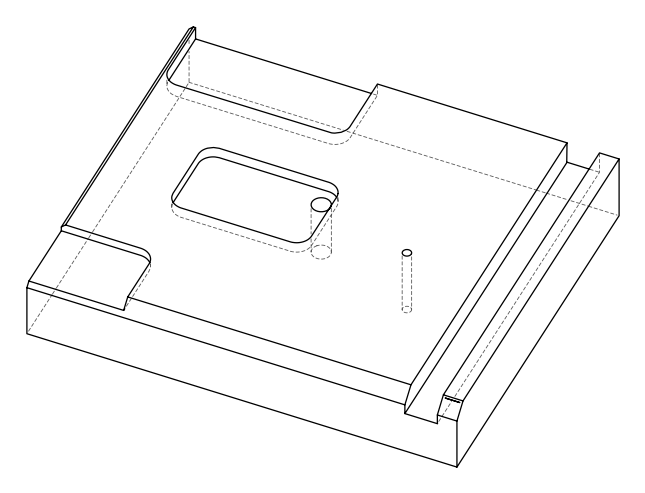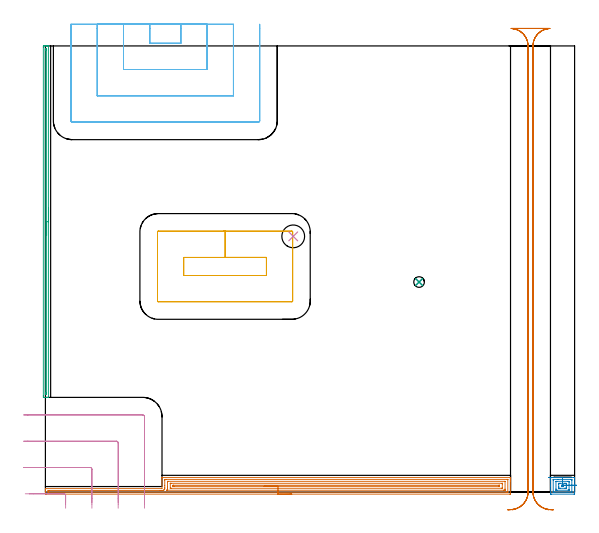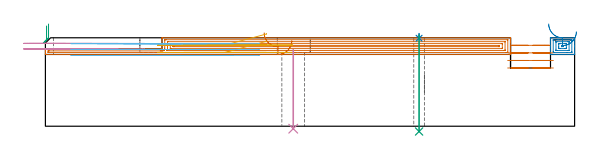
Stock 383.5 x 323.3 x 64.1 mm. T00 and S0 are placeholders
(PLAN: 10 operations, 4 tool changes, 34.2 min)
(1 AREA_MILL | FG_CHAMFER_SURFACE | UGT0205_001 | 11.66 min | 25158 mm3)
(2 AREA_MILL_1 | FG_CHAMFER_SURFACE_1 | UGT0205_001 | 0.9 min | 1753 mm3)
(3 AREA_MILL_2 | FG_CHAMFER_SURFACE_2 | UGT0205_001 | 4.23 min | 1864 mm3)
(4 MILL_CORNER_NOTCH_RECTANGULAR | CORNER_NOTCH_RECTANGULAR | UGT0201_109 | Follow Part, ap 6.35, ae 75% | 1.69 min | 41099 mm3)
(5 MILL_RECTANGULAR_POCKET | POCKET_RECTANGULAR_STRAIGHT | UGT0201_109 | Follow Part, ap 6.35, ae 75% | 2.12 min | 98608 mm3)
(6 MILL_SLOT | SLOT_PARTIAL_RECTANGULAR | UGT0201_109 | Follow Part, ap 6.35, ae 75% | 6.97 min | 139972 mm3)
(7 MILL_RECTANGULAR_SLOT | SLOT_RECTANGULAR | UGT0201_109 | Follow Part, ap 6.35, ae 75% | 6.11 min | 203694 mm3)
(8 SPOT_DRILL | STEP1HOLE | NXT0321_9005460120000 | 0.03 min | 11 mm3)
(9 DRILL_THROUGH_HOLE_INTO_CENTER | STEP1HOLE | UGT0301_196 | 0.28 min | 2959 mm3)
(10 INDEXABLE_INSERT_DRILL_THROUGH_HOLE_FROM_SOLID | STEP1HOLE_1 | NXT0302_004 | 0.23 min | 11405 mm3)
(TOOL UGT0205_001 | Chamfer Mill 20 x 3 x 45 deg. | D20 FL50 Z2)
(TOOL UGT0201_109 | End Mill 25.4 mm | D25.4 FL25 Z2)
(TOOL NXT0321_9005460120000 | NC Spot Drill, 142deg, 12mm, Carbide, Uncoated | D12 PA142 FL30 Z2)
(TOOL UGT0301_196 | Twist Drill 7.7 mm | D7.7 PA118 FL73 Z2)
(TOOL NXT0302_004 | Index. Insert Drill 16.5mm [880-D1650L20-05] | D16.5 PA176 FL83 Z2)
(OP 1 AREA_MILL)
G17 G21 G94 G90
T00 M6
G54
G17 G0 G90 X178.55 Y-1.5 S1061 M3
G43 Z74.1 H0
Z62.
G94 G1 X178.512 Z61.128 F250.
X178.398 Z60.263
X178.209 Z59.412
X177.947 Z58.58
X177.613 Z57.774
X177.21 Z57.
X176.742 Z56.264
X176.21 Z55.572
X175.621 Z54.929
X174.978 Z54.339
X174.286 Z53.808
X173.55 Z53.34
X172.776 Z52.937
X171.97 Z52.603
X171.138 Z52.341
X170.286 Z52.152
X169.422 Z52.038
X168.55 Z52.
X0.617
X0.251 Y-1.496 Z52.001
X0.01 Y-1.492 Z52.003
X0. Y-1.138 Z52.357
Y0.279 Z53.775
Y0.612 Z54.108
Y1.279 Z54.778
Y2.362 Z55.862
X0.002 Y2.396 Z55.895
X0.01 Y2.497 Z55.989
X0.17 Y2.5 Z56.
X84.112
X84.129 Y2.501 Z55.998
X84.137 Y2.5 Z56.
X84.5
Y10.238 Z63.734
X84.502 Y10.502 Z63.998
X84.51 Y10.595 Z64.091
X84.583 Y10.6 Z64.1
X336.93
X337.09 Y10.597 Z64.088
X337.097 Y10.464 Z63.957
X337.1 Y10.324 Z63.823
Y10.03 Z63.529
Y9.363 Z62.858
Y8.154 Z61.651
Y7.613 Z61.107
Y-1.138 Z52.359
X337.097 Y-1.412 Z52.085
X337.09 Y-1.492 Z52.005
X337.008 Y-1.499 Z51.999
X336.483 Y-1.5 Z52.
X168.55
Y-0.086 Z53.414
X2.403 Y-0.085 Z53.415
X2.221 Y-0.084 Z53.416
X2.053 Y-0.081 Z53.419
X2.018 Y-0.079 Z53.421
X2.01 Y-0.06 Z53.44
X2.007 Y-0.03 Z53.47
X2.001 Y0.131 Z53.631
Y0.612 Z54.112
X2.004 Y1.003 Z54.503
X2.01 Y1.062 Z54.562
X2.018 Y1.079 Z54.579
X2.042 Y1.081 Z54.581
X2.162 Y1.083 Z54.583
X2.403 Y1.085 Z54.585
X2.813 Y1.086 Z54.586
X83.207
X83.69 Y1.087 Z54.587
X84.097 Y1.089 Z54.589
X84.583 Y1.094 Z54.594
X84.949 Y1.129 Z54.629
X85.187 Y1.179 Z54.679
X85.477 Y1.274 Z54.774
X85.627 Y1.34 Z54.84
X85.883 Y1.487 Z54.987
X86.145 Y1.708 Z55.208
X86.212 Y1.783 Z55.283
X86.37 Y2.015 Z55.515
X86.464 Y2.27 Z55.77
X86.48 Y2.362 Z55.862
X86.498 Y3.112 Z56.612
X86.5 Y4.86 Z58.36
Y8.488 Z61.988
X86.501 Y8.862 Z62.362
X86.504 Y9.048 Z62.548
X86.509 Y9.141 Z62.641
X86.513 Y9.179 Z62.679
X86.556 Y9.181 Z62.681
X87.263 Y9.185 Z62.685
X87.444 Y9.186 Z62.686
X334.697 Y9.185 Z62.685
X334.879 Y9.184 Z62.684
X335.047 Y9.18 Z62.68
X335.082 Y9.179 Z62.679
X335.09 Y9.159 Z62.659
X335.093 Y9.129 Z62.629
X335.099 Y8.969 Z62.469
X335.1 Y0.217 Z53.717
X335.097 Y0.085 Z53.585
X335.092 Y-0.02 Z53.48
X335.088 Y-0.079 Z53.421
X335.052 Y-0.08 Z53.42
X334.697 Y-0.084 Z53.416
X334.516 Y-0.085 Z53.415
X333.803 Y-0.086 Z53.414
X168.55
Y1.328 Z54.828
X88.318 Y1.329 Z54.829
X88.177 Y1.331 Z54.831
X88.156 Y1.334 Z54.834
X88.15 Y1.336 Z54.836
X88.151 Y1.346 Z54.846
X88.156 Y1.361 Z54.861
X88.203 Y1.442 Z54.942
X88.225 Y1.487 Z54.987
X88.364 Y1.82 Z55.32
X88.445 Y2.079 Z55.579
X88.481 Y2.362 Z55.862
X88.494 Y2.906 Z56.406
X88.497 Y3.237 Z56.737
X88.5 Y3.776 Z57.276
Y7.276 Z60.776
X88.504 Y7.613 Z61.113
X88.508 Y7.747 Z61.247
X88.509 Y7.759 Z61.259
X88.533 Y7.765 Z61.265
X88.617 Y7.768 Z61.268
X88.725 Y7.77 Z61.27
X88.888 Y7.771 Z61.271
X89.05
X332.748
X332.91 Y7.77 Z61.27
X333.071 Y7.766 Z61.266
X333.086 Y7.765 Z61.265
X333.09 Y7.756 Z61.256
X333.096 Y7.724 Z61.224
X333.099 Y7.675 Z61.175
X333.1 Y2.176 Z55.676
X333.098 Y1.487 Z54.987
X333.096 Y1.394 Z54.894
X333.09 Y1.349 Z54.849
X333.087 Y1.335 Z54.835
X333.068 Y1.333 Z54.833
X332.91 Y1.331 Z54.831
X332.179 Y1.328 Z54.828
X332.017
X168.55
Y2.743 Z56.243
X91.341
X90.836 Y2.744 Z56.244
X90.668 Y2.746 Z56.246
X90.535 Y2.75 Z56.25
X90.505 Y2.755 Z56.255
X90.502 Y2.809 Z56.309
X90.5 Y2.906 Z56.406
X90.501 Y6.191 Z59.691
X90.504 Y6.302 Z59.802
X90.509 Y6.34 Z59.84
X90.513 Y6.351 Z59.851
X90.522 Y6.353 Z59.853
X90.584 Y6.355 Z59.855
X90.836 Y6.357 Z59.857
X91.224
X330.96
X331.016 Y6.356 Z59.856
X331.074 Y6.353 Z59.853
X331.089 Y6.351 Z59.851
X331.092 Y6.333 Z59.833
X331.095 Y6.284 Z59.784
X331.1 Y5.886 Z59.386
Y3.237 Z56.737
X331.097 Y2.811 Z56.311
X331.093 Y2.759 Z56.259
X331.09 Y2.751 Z56.251
X331.079 Y2.748 Z56.248
X331.038 Y2.745 Z56.245
X330.904 Y2.743 Z56.243
X330.735
X168.55
Y4.157 Z57.657
X93.516
X92.668 Y4.158 Z57.658
X92.623 Y4.16 Z57.66
X92.57 Y4.164 Z57.664
X92.51 Y4.195 Z57.695
X92.504 Y4.228 Z57.728
X92.5 Y4.61 Z58.11
Y4.67 Z58.17
X92.502 Y4.79 Z58.29
X92.506 Y4.87 Z58.37
X92.51 Y4.93 Z58.43
X92.525 Y4.936 Z58.436
X92.623 Y4.941 Z58.441
X92.669 Y4.943 Z58.443
X328.489
X328.878 Y4.941 Z58.441
X329.071 Y4.937 Z58.437
X329.088 Y4.936 Z58.436
X329.092 Y4.923 Z58.423
X329.097 Y4.887 Z58.387
X329.099 Y4.837 Z58.337
Y4.345 Z57.845
X329.095 Y4.229 Z57.729
X329.091 Y4.184 Z57.684
X329.087 Y4.164 Z57.664
X329.045 Y4.162 Z57.662
X328.845 Y4.159 Z57.659
X328.444 Y4.157 Z57.657
X328.399
X168.55
X167.678 Z57.695
X166.814 Z57.809
X165.962 Z57.998
X165.13 Z58.26
X164.324 Z58.594
X163.55 Z58.997
X162.814 Z59.465
X162.122 Z59.996
X161.479 Z60.586
X160.89 Z61.229
X160.358 Z61.921
X159.89 Z62.657
X159.487 Z63.431
X159.153 Z64.237
X158.891 Z65.069
X158.702 Z65.92
X158.588 Z66.785
X158.55 Z67.657
G0 Z74.1
M5
M2
(OP 2 AREA_MILL_1)
G17 G21 G94 G90
T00 M6
G54
G17 G0 G90 X364.75 Y10.6 S1061 M3
G43 Z74.1 H0
G94 G1 X364.788 Z73.228 F250.
X364.902 Z72.363
X365.091 Z71.512
X365.353 Z70.68
X365.687 Z69.874
X366.09 Z69.1
X366.558 Z68.364
X367.09 Z67.672
X367.679 Z67.029
X368.322 Z66.44
X369.014 Z65.908
X369.75 Z65.44
X370.524 Z65.037
X371.33 Z64.703
X372.162 Z64.441
X373.014 Z64.252
X373.878 Z64.138
X374.75 Z64.1
X383.093
X383.49 Y10.593 Z64.093
X383.5 Y10.265 Z63.764
Y4.923 Z58.423
Y4.112 Z57.606
Y-0.668 Z52.827
X383.497 Y-1.138 Z52.357
X383.492 Y-1.49 Z52.004
X383.093 Y-1.5 Z52.
X366.713
X366.407 Y-1.498 Z52.002
X366.008 Y-1.49 Z52.004
X366.003 Y-1.138 Z52.357
X366. Y-0.733 Z52.762
Y4.112 Z57.606
Y4.923 Z58.423
Y10.265 Z63.765
X366.01 Y10.593 Z64.093
X366.407 Y10.6 Z64.1
X374.75
Y9.186 Z62.686
X380.636
X381.337 Y9.184 Z62.684
X381.437 Y9.182 Z62.682
X381.489 Y9.179 Z62.679
X381.494 Y8.975 Z62.475
X381.499 Y8.65 Z62.15
X381.5 Y8.488 Z61.988
Y0.45 Z53.95
X381.498 Y0.287 Z53.787
X381.49 Y-0.037 Z53.463
X381.481 Y-0.08 Z53.42
X381.467 Y-0.082 Z53.418
X381.424 Y-0.085 Z53.415
X378.085 Y-0.086 Z53.414
X368.864
X368.163 Y-0.084 Z53.416
X368.063 Y-0.082 Z53.418
X368.011 Y-0.079 Z53.421
X368.006 Y0.125 Z53.625
X368.001 Y0.45 Z53.95
X368. Y0.612 Z54.112
Y8.65 Z62.15
X368.002 Y8.813 Z62.313
X368.01 Y9.137 Z62.637
X368.019 Y9.18 Z62.68
X368.033 Y9.182 Z62.682
X368.076 Y9.185 Z62.685
X371.545 Y9.186 Z62.686
X374.75
Y7.772 Z61.272
X378.702 Y7.771 Z61.271
X379.426 Y7.767 Z61.267
X379.459 Y7.765 Z61.265
X379.49 Y7.703 Z61.203
X379.494 Y7.613 Z61.113
X379.5 Y6.818 Z60.318
Y1.568 Z55.068
X379.498 Y1.487 Z54.987
X379.494 Y1.388 Z54.888
X379.491 Y1.345 Z54.845
X379.339 Y1.335 Z54.835
X379.021 Y1.331 Z54.831
X378.861 Y1.329 Z54.829
X370.798
X370.074 Y1.333 Z54.833
X370.041 Y1.335 Z54.835
X370.01 Y1.397 Z54.897
X370.006 Y1.487 Z54.987
X370. Y2.282 Z55.782
Y7.532 Z61.032
X370.002 Y7.613 Z61.113
X370.006 Y7.712 Z61.212
X370.009 Y7.755 Z61.255
X370.161 Y7.764 Z61.264
X370.479 Y7.769 Z61.269
X370.639 Y7.771 Z61.271
X374.75 Y7.772 Z61.272
Y6.357 Z59.857
X376.067
X376.449
X376.946 Y6.356 Z59.856
X377.331 Y6.353 Z59.853
X377.48 Y6.35 Z59.85
X377.493 Y6.193 Z59.693
X377.497 Y5.863 Z59.363
X377.5 Y5.31 Z58.81
Y4.987 Z58.487
Y3.56 Z57.06
X377.499 Y3.237 Z56.737
X377.497 Y2.961 Z56.461
X377.493 Y2.823 Z56.323
X377.49 Y2.759 Z56.259
X377.436 Y2.749 Z56.249
X376.946 Y2.745 Z56.245
X376.563 Y2.743 Z56.243
X373.051
X372.554 Y2.744 Z56.244
X372.169 Y2.747 Z56.247
X372.02 Y2.75 Z56.25
X372.007 Y2.907 Z56.407
X372.003 Y3.237 Z56.737
X372. Y3.789 Z57.289
Y4.112 Z57.612
Y5.54 Z59.04
X372.001 Y5.863 Z59.363
X372.003 Y6.139 Z59.639
X372.007 Y6.277 Z59.777
X372.01 Y6.34 Z59.84
X372.064 Y6.351 Z59.851
X372.554 Y6.355 Z59.855
X372.937 Y6.357 Z59.857
X374.75
Y4.943 Z58.443
X375.145
X375.234
X375.398 Y4.941 Z58.441
X375.479 Y4.938 Z58.438
X375.49 Y4.936 Z58.436
X375.495 Y4.924 Z58.424
X375.498 Y4.901 Z58.401
X375.5 Y4.844 Z58.344
Y4.678 Z58.178
X375.495 Y4.395 Z57.895
X375.49 Y4.241 Z57.741
X375.476 Y4.164 Z57.664
X375.145 Y4.157 Z57.657
X374.266
X374.102 Y4.158 Z57.658
X374.021 Y4.162 Z57.662
X374.01 Y4.164 Z57.664
X374.005 Y4.176 Z57.676
X374.002 Y4.199 Z57.699
X374. Y4.256 Z57.756
Y4.422 Z57.922
X374.002 Y4.645 Z58.145
X374.01 Y4.902 Z58.402
X374.014 Y4.938 Z58.438
X374.019 Y4.94 Z58.44
X374.043 Y4.942 Z58.442
X374.75 Y4.943 Z58.443
X375.622 Z58.481
X376.486 Z58.595
X377.338 Z58.784
X378.17 Z59.046
X378.976 Z59.38
X379.75 Z59.783
X380.486 Z60.252
X381.178 Z60.783
X381.821 Z61.372
X382.41 Z62.015
X382.941 Z62.707
X383.41 Z63.443
X383.813 Z64.217
X384.147 Z65.023
X384.409 Z65.855
X384.598 Z66.707
X384.712 Z67.572
X384.75 Z68.443
G0 Z74.1
M5
M2
(OP 3 AREA_MILL_2)
G17 G21 G94 G90
T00 M6
G54
G17 G0 G90 X2.3 Y205.95 S1061 M3
G43 Z74.1 H0
G94 G1 Y205.912 Z73.228 F250.
Y205.798 Z72.363
Y205.609 Z71.512
Y205.347 Z70.68
Y205.013 Z69.874
Y204.61 Z69.1
Y204.142 Z68.364
Y203.61 Z67.672
Y203.021 Z67.029
Y202.378 Z66.44
Y201.686 Z65.908
Y200.95 Z65.44
Y200.176 Z65.037
Y199.37 Z64.703
Y198.538 Z64.441
Y197.687 Z64.252
Y196.822 Z64.138
Y195.95 Z64.1
Y68.761
X2.297 Y68.61 Z64.088
X2.258 Y68.607 Z64.05
X1.893 Y68.6 Z63.692
X1.485 Z63.284
X0.845 Z62.64
X-0.365 Z61.432
X-0.934 Y68.601 Z60.86
X-1.187 Y68.603 Z60.607
X-1.49 Y68.608 Z60.305
X-1.493 Y68.647 Z60.303
X-1.499 Y69.207 Z60.301
X-1.5 Y69.774 Z60.3
Y322.368
X-1.499 Y322.693 Z60.301
X-1.493 Y323.253 Z60.303
X-1.491 Y323.292 Z60.305
X-0.934 Y323.3 Z60.86
X-0.365 Z61.432
X-0.045 Z61.751
X0.525 Z62.321
X0.845 Z62.64
X1.485 Z63.285
X1.893 Z63.692
X2.258 Y323.293 Z64.05
X2.297 Y323.29 Z64.088
X2.3 Y323.139 Z64.1
Y195.95
X0.886 Z62.686
Y71.844
X0.883 Y70.992 Z62.683
X0.881 Y70.956 Z62.681
X0.845 Y70.61 Z62.645
X0.341 Y70.605 Z62.141
X-0.045 Y70.61 Z61.755
X-0.081 Y70.992 Z61.719
X-0.083 Y71.03 Z61.717
X-0.086 Y71.885 Z61.714
Y320.057
X-0.083 Y320.908 Z61.717
X-0.081 Y320.945 Z61.719
X-0.045 Y321.29 Z61.755
X0.459 Y321.295 Z62.259
X0.845 Y321.29 Z62.645
X0.881 Y320.908 Z62.681
X0.883 Y320.869 Z62.683
X0.886 Y320.015 Z62.686
Y195.95
Y195.078 Z62.724
Y194.214 Z62.838
Y193.362 Z63.026
Y192.53 Z63.289
Y191.724 Z63.623
Y190.95 Z64.025
Y190.214 Z64.494
Y189.522 Z65.025
Y188.879 Z65.615
Y188.29 Z66.258
Y187.759 Z66.95
Y187.29 Z67.686
Y186.887 Z68.46
Y186.553 Z69.266
Y186.291 Z70.098
Y186.102 Z70.949
Y185.988 Z71.814
Y185.95 Z72.686
G0 Z74.1
M5
M2
(OP 4 MILL_CORNER_NOTCH_RECTANGULAR)
G17 G21 G94 G90
T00 M6
G54
G17 G0 G90 X14.65 Y-7.65 S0 M3
G43 Z74.1 H0
Z60.05
G94 G1 Y-4.65 F250.
Y-2.514 F500.
G3 X13.386 Y-1.25 R1.27
G1 X-8.643
X-11.643 F250.
G0 Z74.1
X33.7 Y-7.65
Z60.05
G1 Y-4.65
Y16.536 F500.
G3 X32.436 Y17.8 R1.27
G1 X-12.7
X-15.7 F250.
G0 Z74.1
X52.75 Y-7.65
Z60.05
G1 Y-4.65
Y35.585 F500.
G3 X51.485 Y36.85 R1.27
G1 X-12.7
X-15.7 F250.
G0 Z74.1
X71.8 Y-7.65
Z60.05
G1 Y-4.65
Y54.635 F500.
G3 X70.535 Y55.9 R1.27
G1 X-12.7
X-15.7 F250.
G0 Z74.1
X14.65 Y-11.699
Z56.
G1 Y-8.699
Y-2.514 F500.
G3 X13.386 Y-1.25 R1.27
G1 X-11.564
X-14.564 F250.
G0 Z74.1
X33.7 Y-11.699
Z56.
G1 Y-8.699
Y16.536 F500.
G3 X32.436 Y17.8 R1.27
G1 X-12.7
X-15.7 F250.
G0 Z74.1
X52.75 Y-11.699
Z56.
G1 Y-8.699
Y35.585 F500.
G3 X51.485 Y36.85 R1.27
G1 X-12.7
X-15.7 F250.
G0 Z74.1
X71.8 Y-11.699
Z56.
G1 Y-8.699
Y54.635 F500.
G3 X70.535 Y55.9 R1.27
G1 X-12.7
X-15.7 F250.
G0 Z74.1
M5
M2
(OP 5 MILL_RECTANGULAR_POCKET)
G17 G21 G94 G90
T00 M6
G54
G17 G0 G90 X160.15 Y169.024 S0 M3
G43 Z74.1 H0
Z67.1
G94 G1 Y170.05 Z66.825 F250.
X130.2 Z58.8
X100.25 F500.
Y156.95
X160.15
Y170.05
X130.2
Y189.1
X81.8
G3 X81.2 Y188.5 R0.6
G1 Y138.5
G3 X81.8 Y137.9 R0.6
G1 X178.6
G3 X179.2 Y138.5 R0.6
G1 Y188.5
G3 X178.6 Y189.1 R0.6
G1 X130.2
X129.2
G0 X160.15 Y169.024 Z61.8
G1 Y170.05 Z61.525 F250.
X130.2 Z53.5
X100.25 F500.
Y156.95
X160.15
Y170.05
X130.2
Y189.1
X81.8
G3 X81.2 Y188.5 R0.6
G1 Y138.5
G3 X81.8 Y137.9 R0.6
G1 X178.6
G3 X179.2 Y138.5 R0.6
G1 Y188.5
G3 X178.6 Y189.1 R0.6
G1 X130.2
X129.2
G0 Z74.1
M5
M2
(OP 6 MILL_SLOT)
G17 G21 G94 G90
T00 M6
G54
G17 G0 G90 X75.65 Y339. S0 M3
G43 Z74.1 H0
Z59.833
G94 G1 Y336. F250.
Y325.25 F500.
X98.15
Y336.
Y339. F250.
X56.6
Y336.
Y306.2 F500.
X117.2
Y336.
Y339. F250.
X37.55
Y336.
Y287.15 F500.
X136.25
Y336.
Y339. F250.
X18.5
Y336.
Y269. F500.
G3 X19.4 Y268.1 R0.9
G1 X154.4
G3 X155.3 Y269. R0.9
G1 Y336.
Y339. F250.
G0 X75.65 Z55.567
G1 Y336.
Y325.25 F500.
X98.15
Y336.
Y339. F250.
X56.6
Y336.
Y306.2 F500.
X117.2
Y336.
Y339. F250.
X37.55
Y336.
Y287.15 F500.
X136.25
Y336.
Y339. F250.
X18.5
Y336.
Y269. F500.
G3 X19.4 Y268.1 R0.9
G1 X154.4
G3 X155.3 Y269. R0.9
G1 Y336.
Y339. F250.
G0 X75.65 Z51.3
G1 Y336.
Y325.25 F500.
X98.15
Y336.
Y339. F250.
X56.6
Y336.
Y306.2 F500.
X117.2
Y336.
Y339. F250.
X37.55
Y336.
Y287.15 F500.
X136.25
Y336.
Y339. F250.
X18.5
Y336.
Y269. F500.
G3 X19.4 Y268.1 R0.9
G1 X154.4
G3 X155.3 Y269. R0.9
G1 Y336.
Y339. F250.
G0 Z74.1
M5
M2
(OP 7 MILL_RECTANGULAR_SLOT)
G17 G21 G94 G90
T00 M6
G54
G17 G0 G90 X364.795 Y-12.994 S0 M3
G43 Z74.1 H0
Z58.625
G94 G1 X361.951 Y-12.037 F250.
G2 X353.3 Y0. R12.7 F500.
G1 Y323.3
G2 X365.496 Y335.99 R12.7
G1 Y336.
X337.604
Y335.99
G2 X349.8 Y323.3 R12.7
G1 Y0.
G2 X341.137 Y-12.041 R12.7
G1 X338.293 Y-12.995 F250.
G0 X367.72 Y-12.936 Z53.15
G1 X364.735 Y-12.637
G2 X353.3 Y0. R12.7 F500.
G1 Y323.3
G2 X365.496 Y335.99 R12.7
G1 X337.604
G2 X349.8 Y323.3 R12.7
G1 Y0.
G2 X338.391 Y-12.634 R12.7
G1 X335.406 Y-12.939 F250.
G0 X368.121 Y-12.876 Z47.675
G1 X365.128 Y-12.67
G2 X353.3 Y0. R12.7 F500.
G1 Y323.3
G2 X365.496 Y335.99 R12.7
G1 X337.604
G2 X349.8 Y323.3 R12.7
G1 Y0.
G2 X337.972 Y-12.67 R12.7
G1 X334.979 Y-12.876 F250.
G0 X368.121 Z42.2
G1 X365.128 Y-12.67
G2 X353.3 Y0. R12.7 F500.
G1 Y323.3
G2 X365.496 Y335.99 R12.7
G1 X337.604
G2 X349.8 Y323.3 R12.7
G1 Y0.
G2 X337.972 Y-12.67 R12.7
G1 X334.979 Y-12.876 F250.
G0 Z74.1
M5
M2
(OP 8 SPOT_DRILL)
G17 G21 G94 G90
T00 M6
G54
G17 G0 G90 X270.8 Y152.2 S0 M3
G43 Z74.1 H0
G94 G81 G98 Z63.769 F250. R67.1
G80
M5
M2
(OP 9 DRILL_THROUGH_HOLE_INTO_CENTER)
G17 G21 G94 G90
T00 M6
G54
G17 G0 G90 X270.8 Y152.2 S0 M3
G43 Z74.1 H0
G94 G73 G98 Z-3.813 F250. Q7.546 R66.1
G80
M5
M2
(OP 10 INDEXABLE_INSERT_DRILL_THROUGH_HOLE_FROM_SOLID)
G17 G21 G94 G90
T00 M6
G54
G17 G0 G90 X179.6 Y185.3 S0 M3
G43 Z74.1 H1
G94 G81 G98 Z-1.788 F250. R55.5
G80
M5
M2
